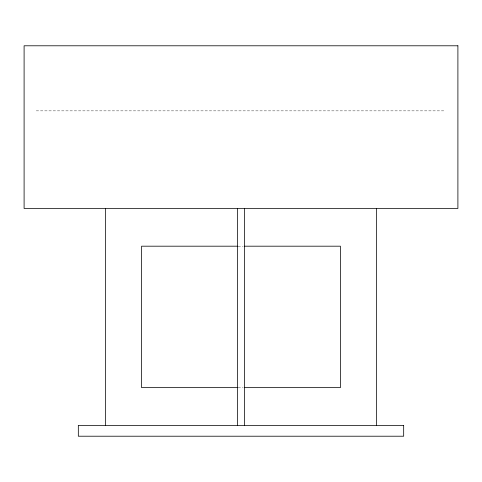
<?xml version="1.0" encoding="UTF-8"?>
<svg xmlns="http://www.w3.org/2000/svg" width="482" height="482" viewBox="0 0 482 482"><rect width="100%" height="100%" fill="white"/><g stroke="black" fill="none" stroke-linecap="round" stroke-linejoin="round"><path stroke-width="0.36" stroke-dasharray="2.41 1.81" d="M36.246 110.86L444.687 110.86M238.108 246.188L243.169 246.188M238.108 387.642L243.169 387.642"/><path stroke-width="0.72" d="M237.385 246.188L141.588 246.188L141.588 387.642L237.385 387.642M244.615 246.188L340.413 246.188L340.413 387.642L244.615 387.642M376.562 208.465L376.562 425.365M244.615 208.465L244.615 425.365M237.385 208.465L237.385 425.365M105.438 208.465L105.438 425.365M457.9 45.79L24.1 45.79L24.1 208.465L457.9 208.465L457.9 45.79M403.675 425.365L78.325 425.365L78.325 436.21L403.675 436.21L403.675 425.365"/></g></svg>
